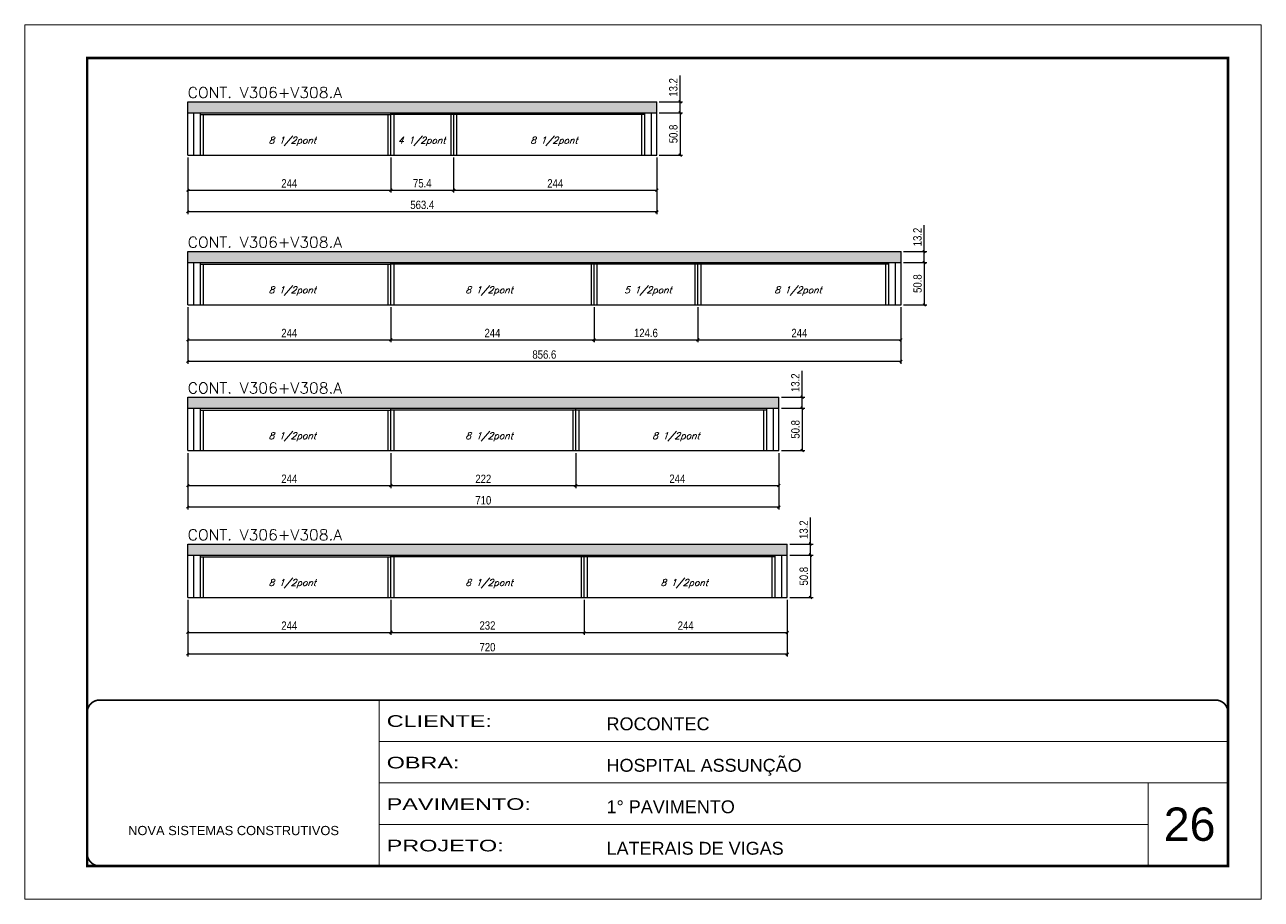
# Model space of a CAD drawing. Extents: x 137137 to 143418, y 10464 to 34486.
# Drawn here: x 138736 to 140221, y 26544 to 27594 of the extents above; entities that cross this region are included whole.
import ezdxf

# ---------------------------------------------------------------- set-up
doc = ezdxf.new("R2010")
doc.units = 0
doc.linetypes.add('CONTINUO', pattern=[0])
doc.linetypes.add('DASHED', pattern=[0.75, 0.5, -0.25])
for name, color, linetype, lineweight in [('CARIMBO', 255, 'Continuous', 9), ('Folhas', 255, 'Continuous', 9), ('SARRAFO DE PRESSAO', 251, 'DASHED', 9), ('Texto Seção', 7, 'Continuous', 15)]:
    doc.layers.add(name, color=color, linetype=linetype, lineweight=lineweight)
for name, color, linetype in [('COTA', 241, 'Continuous'), ('Painéis', 200, 'Continuous'), ('SARR_2.2x7', 40, 'Continuous'), ('SARR_3.5x7', 81, 'Continuous'), ('texto', 7, 'Continuous')]:
    doc.layers.add(name, color=color, linetype=linetype)
doc.styles.add('ARIAL', font='arial.ttf')
doc.styles.add('COTA TECNICA', font='techl___.ttf', dxfattribs={"height": 10})
doc.styles.add('REGUA-120', font='ROMANS.shx', dxfattribs={"height": 15})
doc.styles.add('Romans', font='romans.shx')
doc.styles.add('Tecnologia', font='')
doc.styles.get('Tecnologia').set_extended_font_data('Forgotten Futurist')
doc.dimstyles.new('PAINEL', dxfattribs={"dimtxt": 10, "dimasz": 3, "dimexe": 3, "dimexo": 3, "dimgap": 3, "dimtad": 1, "dimdec": 1, "dimzin": 12, "dimdsep": 46, "dimtxsty": 'COTA TECNICA', "dimblk1": 'OBLIQUE', "dimblk2": 'OBLIQUE', "dimsah": 1, "dimcen": 0.9, "dimclrd": 4, "dimclre": 4, "dimclrt": 240, "dimadec": 1, "dimazin": 3, "dimtfac": 1, "dimtdec": 1, "dimtmove": 0, "dimatfit": 3, "dimfxl": 1, "dimtolj": 1, "dimtzin": 12, "dimarcsym": 0})

# ---------------------------------------------------------------- blocks, each defined once
blk = doc.blocks.new('9999999999')
at = {"color": 30, "linetype": 'CONTINUO'}
for p, q in [((98564.6, 34230.2), (98564.6, 34429.4)), ((98564.6, 34379.6), (99584, 34379.6)), ((98564.6, 34329.8), (99488, 34329.8)), ((99584, 34329.8), (99488, 34329.8)), ((99488, 34329.8), (99488, 34230.2)), ((98564.6, 34280), (99488, 34280))]:
    blk.add_line(p, q, dxfattribs=at)
at = {"color": 30, "linetype": 'CONTINUO', "const_width": 2}
blk.add_lwpolyline([(99584, 34230.2), (99584, 34414.4, 0.414214), (99569, 34429.4), (98229, 34429.4, 0.414214), (98214, 34414.4), (98214, 34245.2, 0.414214), (98229, 34230.2), (99584, 34230.2)], format="xyb", dxfattribs=at)
at = {"layer": 'Folhas'}
blk.add_lwpolyline([(98139, 34190.2), (99624, 34190.2), (99624, 35240.2), (98139, 35240.2)], close=True, dxfattribs=at)
at = {"layer": 'Folhas', "color": 30, "const_width": 3}
blk.add_lwpolyline([(98214, 34230.2), (99584, 34230.2), (99584, 35200.2), (98214, 35200.2)], close=True, dxfattribs=at)
at = {"color": 7, "linetype": 'Continuous', "ltscale": 5, "style": 'ARIAL'}
for s, height, p in [('ROCONTEC', 15.48, (98837.7, 34393.1)), ('HOSPITAL ASSUNÇÃO', 15.483, (98837.7, 34343.3)), ('1° PAVIMENTO', 15.483, (98837.7, 34293.5)), ('NOVA SISTEMAS CONSTRUTIVOS', 11.059, (98263.2, 34267.2)), ('LATERAIS DE VIGAS', 15.483, (98837.7, 34243.7))]:
    blk.add_text(s, height=height, dxfattribs=at).set_placement(p)
at = {"layer": 'Folhas', "color": 7, "style": 'Tecnologia', "width": 1.5}
for s, p in [('CLIENTE:', (98573.7, 34397.2)), ('OBRA:', (98573.7, 34347.3)), ('PAVIMENTO:', (98573.7, 34297.5)), ('PROJETO:', (98573.7, 34247.7))]:
    blk.add_text(s, height=14, dxfattribs=at).set_placement(p)
blk = doc.blocks.new('_Oblique')
at = {"color": 0, "linetype": 'ByBlock', "lineweight": -2}
blk.add_line((-0.5, -0.5), (0.5, 0.5), dxfattribs=at)
blk = doc.blocks.new('*D1141')
at = {"layer": 'COTA', "color": 4, "lineweight": -2, "ltscale": 25, "transparency": 16777216}
for p, q in [((138931.5, 27434.8), (138931.5, 27366.8)), ((139494.9, 27434.8), (139494.9, 27366.8)), ((139494.9, 27369.8), (138931.5, 27369.8))]:
    blk.add_line(p, q, dxfattribs=at)
at = {"layer": 'Defpoints', "color": 0, "ltscale": 25, "transparency": 16777216}
for p in [(138931.5, 27437.8), (139494.9, 27437.8), (138931.5, 27369.8)]:
    blk.add_point(p, dxfattribs=at)
at = {"layer": 'COTA', "color": 4, "lineweight": -2, "ltscale": 25, "transparency": 16777216, "xscale": 3, "yscale": 3, "zscale": 3, "rotation": 180}
blk.add_blockref('_Oblique', (138931.5, 27369.8), dxfattribs=at)
at = {"layer": 'COTA', "color": 4, "lineweight": -2, "ltscale": 25, "transparency": 16777216, "xscale": 3, "yscale": 3, "zscale": 3}
blk.add_blockref('_Oblique', (139494.9, 27369.8), dxfattribs=at)
at = {"layer": 'COTA', "color": 240, "ltscale": 25, "transparency": 16777216, "insert": (139213.2, 27378), "char_height": 10, "attachment_point": 5, "style": 'COTA TECNICA'}
blk.add_mtext('\\A1;563.4', dxfattribs=at)
blk = doc.blocks.new('*D1142')
at = {"layer": 'COTA', "color": 4, "lineweight": -2, "ltscale": 25, "transparency": 16777216}
for p, q in [((138931.5, 27434.8), (138931.5, 27392.8)), ((139175.5, 27434.8), (139175.5, 27392.8)), ((138931.5, 27395.8), (139175.5, 27395.8))]:
    blk.add_line(p, q, dxfattribs=at)
at = {"layer": 'Defpoints', "color": 0, "ltscale": 25, "transparency": 16777216}
for p in [(138931.5, 27437.8), (139175.5, 27437.8), (139175.5, 27395.8)]:
    blk.add_point(p, dxfattribs=at)
at = {"layer": 'COTA', "color": 4, "lineweight": -2, "ltscale": 25, "transparency": 16777216, "xscale": 3, "yscale": 3, "zscale": 3, "rotation": 180}
blk.add_blockref('_Oblique', (138931.5, 27395.8), dxfattribs=at)
at = {"layer": 'COTA', "color": 4, "lineweight": -2, "ltscale": 25, "transparency": 16777216, "xscale": 3, "yscale": 3, "zscale": 3}
blk.add_blockref('_Oblique', (139175.5, 27395.8), dxfattribs=at)
at = {"layer": 'COTA', "color": 240, "ltscale": 25, "transparency": 16777216, "insert": (139053.5, 27403.9), "char_height": 10, "attachment_point": 5, "style": 'COTA TECNICA'}
blk.add_mtext('\\A1;244', dxfattribs=at)
blk = doc.blocks.new('*D1143')
at = {"layer": 'COTA', "color": 4, "lineweight": -2, "ltscale": 25, "transparency": 16777216}
for p, q in [((139175.5, 27434.8), (139175.5, 27392.8)), ((139250.9, 27434.8), (139250.9, 27392.8)), ((139175.5, 27395.8), (139250.9, 27395.8))]:
    blk.add_line(p, q, dxfattribs=at)
at = {"layer": 'Defpoints', "color": 0, "ltscale": 25, "transparency": 16777216}
for p in [(139175.5, 27437.8), (139250.9, 27437.8), (139250.9, 27395.8)]:
    blk.add_point(p, dxfattribs=at)
at = {"layer": 'COTA', "color": 4, "lineweight": -2, "ltscale": 25, "transparency": 16777216, "xscale": 3, "yscale": 3, "zscale": 3, "rotation": 180}
blk.add_blockref('_Oblique', (139175.5, 27395.8), dxfattribs=at)
at = {"layer": 'COTA', "color": 4, "lineweight": -2, "ltscale": 25, "transparency": 16777216, "xscale": 3, "yscale": 3, "zscale": 3}
blk.add_blockref('_Oblique', (139250.9, 27395.8), dxfattribs=at)
at = {"layer": 'COTA', "color": 240, "ltscale": 25, "transparency": 16777216, "insert": (139213.2, 27403.9), "char_height": 10, "attachment_point": 5, "style": 'COTA TECNICA'}
blk.add_mtext('\\A1;75.4', dxfattribs=at)
blk = doc.blocks.new('*D1144')
at = {"layer": 'COTA', "color": 4, "lineweight": -2, "ltscale": 25, "transparency": 16777216}
for p, q in [((139250.9, 27434.8), (139250.9, 27392.8)), ((139494.9, 27434.8), (139494.9, 27392.8)), ((139250.9, 27395.8), (139494.9, 27395.8))]:
    blk.add_line(p, q, dxfattribs=at)
at = {"layer": 'Defpoints', "color": 0, "ltscale": 25, "transparency": 16777216}
for p in [(139250.9, 27437.8), (139494.9, 27437.8), (139494.9, 27395.8)]:
    blk.add_point(p, dxfattribs=at)
at = {"layer": 'COTA', "color": 4, "lineweight": -2, "ltscale": 25, "transparency": 16777216, "xscale": 3, "yscale": 3, "zscale": 3, "rotation": 180}
blk.add_blockref('_Oblique', (139250.9, 27395.8), dxfattribs=at)
at = {"layer": 'COTA', "color": 4, "lineweight": -2, "ltscale": 25, "transparency": 16777216, "xscale": 3, "yscale": 3, "zscale": 3}
blk.add_blockref('_Oblique', (139494.9, 27395.8), dxfattribs=at)
at = {"layer": 'COTA', "color": 240, "ltscale": 25, "transparency": 16777216, "insert": (139372.9, 27403.9), "char_height": 10, "attachment_point": 5, "style": 'COTA TECNICA'}
blk.add_mtext('\\A1;244', dxfattribs=at)
blk = doc.blocks.new('*D1145')
at = {"layer": 'COTA', "color": 4, "lineweight": -2, "ltscale": 25, "transparency": 16777216}
for p, q in [((139497.9, 27488.6), (139525.9, 27488.6)), ((139522.9, 27488.6), (139522.9, 27437.8)), ((139497.9, 27437.8), (139525.9, 27437.8))]:
    blk.add_line(p, q, dxfattribs=at)
at = {"layer": 'Defpoints', "color": 0, "ltscale": 25, "transparency": 16777216}
for p in [(139494.9, 27488.6), (139494.9, 27437.8), (139522.9, 27437.8)]:
    blk.add_point(p, dxfattribs=at)
at = {"layer": 'COTA', "color": 4, "lineweight": -2, "ltscale": 25, "transparency": 16777216, "xscale": 3, "yscale": 3, "zscale": 3}
for p, rotation in [((139522.9, 27488.6), 90), ((139522.9, 27437.8), 270)]:
    blk.add_blockref('_Oblique', p, dxfattribs=dict(at, rotation=rotation))
at = {"layer": 'COTA', "color": 240, "ltscale": 25, "transparency": 16777216, "insert": (139514.8, 27463.2), "char_height": 10, "attachment_point": 5, "rotation": 90, "style": 'COTA TECNICA'}
blk.add_mtext('\\A1;50.8', dxfattribs=at)
blk = doc.blocks.new('*D1146')
at = {"layer": 'COTA', "color": 4, "lineweight": -2, "ltscale": 25, "transparency": 16777216}
for p, q in [((139522.9, 27501.8), (139522.9, 27533.5)), ((139497.9, 27501.8), (139525.9, 27501.8)), ((139497.9, 27488.6), (139525.9, 27488.6)), ((139522.9, 27488.6), (139522.9, 27501.8))]:
    blk.add_line(p, q, dxfattribs=at)
at = {"layer": 'Defpoints', "color": 0, "ltscale": 25, "transparency": 16777216}
for p in [(139494.9, 27501.8), (139494.9, 27488.6), (139522.9, 27501.8)]:
    blk.add_point(p, dxfattribs=at)
at = {"layer": 'COTA', "color": 4, "lineweight": -2, "ltscale": 25, "transparency": 16777216, "xscale": 3, "yscale": 3, "zscale": 3}
for p, rotation in [((139522.9, 27501.8), 90), ((139522.9, 27488.6), 270)]:
    blk.add_blockref('_Oblique', p, dxfattribs=dict(at, rotation=rotation))
at = {"layer": 'COTA', "color": 240, "ltscale": 25, "transparency": 16777216, "insert": (139514.7, 27519.1), "char_height": 10, "attachment_point": 5, "rotation": 90, "style": 'COTA TECNICA'}
blk.add_mtext('\\A1;13.2', dxfattribs=at)
blk = doc.blocks.new('*D1147')
at = {"layer": 'COTA', "color": 4, "lineweight": -2, "ltscale": 25, "transparency": 16777216}
for p, q in [((138931.5, 27255.1), (138931.5, 27187.1)), ((139788.1, 27255.1), (139788.1, 27187.1)), ((139788.1, 27190.1), (138931.5, 27190.1))]:
    blk.add_line(p, q, dxfattribs=at)
at = {"layer": 'Defpoints', "color": 0, "ltscale": 25, "transparency": 16777216}
for p in [(138931.5, 27258.1), (139788.1, 27258.1), (138931.5, 27190.1)]:
    blk.add_point(p, dxfattribs=at)
at = {"layer": 'COTA', "color": 4, "lineweight": -2, "ltscale": 25, "transparency": 16777216, "xscale": 3, "yscale": 3, "zscale": 3, "rotation": 180}
blk.add_blockref('_Oblique', (138931.5, 27190.1), dxfattribs=at)
at = {"layer": 'COTA', "color": 4, "lineweight": -2, "ltscale": 25, "transparency": 16777216, "xscale": 3, "yscale": 3, "zscale": 3}
blk.add_blockref('_Oblique', (139788.1, 27190.1), dxfattribs=at)
at = {"layer": 'COTA', "color": 240, "ltscale": 25, "transparency": 16777216, "insert": (139359.8, 27198.3), "char_height": 10, "attachment_point": 5, "style": 'COTA TECNICA'}
blk.add_mtext('\\A1;856.6', dxfattribs=at)
blk = doc.blocks.new('*D1124')
at = {"layer": 'COTA', "color": 4, "lineweight": -2, "ltscale": 25, "transparency": 16777216}
for p, q in [((138931.5, 27255.1), (138931.5, 27213.1)), ((139175.5, 27255.1), (139175.5, 27213.1)), ((138931.5, 27216.1), (139175.5, 27216.1))]:
    blk.add_line(p, q, dxfattribs=at)
at = {"layer": 'Defpoints', "color": 0, "ltscale": 25, "transparency": 16777216}
for p in [(138931.5, 27258.1), (139175.5, 27258.1), (139175.5, 27216.1)]:
    blk.add_point(p, dxfattribs=at)
at = {"layer": 'COTA', "color": 4, "lineweight": -2, "ltscale": 25, "transparency": 16777216, "xscale": 3, "yscale": 3, "zscale": 3, "rotation": 180}
blk.add_blockref('_Oblique', (138931.5, 27216.1), dxfattribs=at)
at = {"layer": 'COTA', "color": 4, "lineweight": -2, "ltscale": 25, "transparency": 16777216, "xscale": 3, "yscale": 3, "zscale": 3}
blk.add_blockref('_Oblique', (139175.5, 27216.1), dxfattribs=at)
at = {"layer": 'COTA', "color": 240, "ltscale": 25, "transparency": 16777216, "insert": (139053.5, 27224.2), "char_height": 10, "attachment_point": 5, "style": 'COTA TECNICA'}
blk.add_mtext('\\A1;244', dxfattribs=at)
blk = doc.blocks.new('*D1123')
at = {"layer": 'COTA', "color": 4, "lineweight": -2, "ltscale": 25, "transparency": 16777216}
for p, q in [((139175.5, 27255.1), (139175.5, 27213.1)), ((139419.5, 27255.1), (139419.5, 27213.1)), ((139175.5, 27216.1), (139419.5, 27216.1))]:
    blk.add_line(p, q, dxfattribs=at)
at = {"layer": 'Defpoints', "color": 0, "ltscale": 25, "transparency": 16777216}
for p in [(139175.5, 27258.1), (139419.5, 27258.1), (139419.5, 27216.1)]:
    blk.add_point(p, dxfattribs=at)
at = {"layer": 'COTA', "color": 4, "lineweight": -2, "ltscale": 25, "transparency": 16777216, "xscale": 3, "yscale": 3, "zscale": 3, "rotation": 180}
blk.add_blockref('_Oblique', (139175.5, 27216.1), dxfattribs=at)
at = {"layer": 'COTA', "color": 4, "lineweight": -2, "ltscale": 25, "transparency": 16777216, "xscale": 3, "yscale": 3, "zscale": 3}
blk.add_blockref('_Oblique', (139419.5, 27216.1), dxfattribs=at)
at = {"layer": 'COTA', "color": 240, "ltscale": 25, "transparency": 16777216, "insert": (139297.5, 27224.2), "char_height": 10, "attachment_point": 5, "style": 'COTA TECNICA'}
blk.add_mtext('\\A1;244', dxfattribs=at)
blk = doc.blocks.new('*D1125')
at = {"layer": 'COTA', "color": 4, "lineweight": -2, "ltscale": 25, "transparency": 16777216}
for p, q in [((139544.1, 27255.1), (139544.1, 27213.1)), ((139788.1, 27255.1), (139788.1, 27213.1)), ((139544.1, 27216.1), (139788.1, 27216.1))]:
    blk.add_line(p, q, dxfattribs=at)
at = {"layer": 'Defpoints', "color": 0, "ltscale": 25, "transparency": 16777216}
for p in [(139544.1, 27258.1), (139788.1, 27258.1), (139788.1, 27216.1)]:
    blk.add_point(p, dxfattribs=at)
at = {"layer": 'COTA', "color": 4, "lineweight": -2, "ltscale": 25, "transparency": 16777216, "xscale": 3, "yscale": 3, "zscale": 3, "rotation": 180}
blk.add_blockref('_Oblique', (139544.1, 27216.1), dxfattribs=at)
at = {"layer": 'COTA', "color": 4, "lineweight": -2, "ltscale": 25, "transparency": 16777216, "xscale": 3, "yscale": 3, "zscale": 3}
blk.add_blockref('_Oblique', (139788.1, 27216.1), dxfattribs=at)
at = {"layer": 'COTA', "color": 240, "ltscale": 25, "transparency": 16777216, "insert": (139666.1, 27224.2), "char_height": 10, "attachment_point": 5, "style": 'COTA TECNICA'}
blk.add_mtext('\\A1;244', dxfattribs=at)
blk = doc.blocks.new('*D1126')
at = {"layer": 'COTA', "color": 4, "lineweight": -2, "ltscale": 25, "transparency": 16777216}
for p, q in [((139791.1, 27308.9), (139819.1, 27308.9)), ((139816.1, 27308.9), (139816.1, 27258.1)), ((139791.1, 27258.1), (139819.1, 27258.1))]:
    blk.add_line(p, q, dxfattribs=at)
at = {"layer": 'Defpoints', "color": 0, "ltscale": 25, "transparency": 16777216}
for p in [(139788.1, 27308.9), (139788.1, 27258.1), (139816.1, 27258.1)]:
    blk.add_point(p, dxfattribs=at)
at = {"layer": 'COTA', "color": 4, "lineweight": -2, "ltscale": 25, "transparency": 16777216, "xscale": 3, "yscale": 3, "zscale": 3}
for p, rotation in [((139816.1, 27308.9), 90), ((139816.1, 27258.1), 270)]:
    blk.add_blockref('_Oblique', p, dxfattribs=dict(at, rotation=rotation))
at = {"layer": 'COTA', "color": 240, "ltscale": 25, "transparency": 16777216, "insert": (139808, 27283.5), "char_height": 10, "attachment_point": 5, "rotation": 90, "style": 'COTA TECNICA'}
blk.add_mtext('\\A1;50.8', dxfattribs=at)
blk = doc.blocks.new('*D1127')
at = {"layer": 'COTA', "color": 4, "lineweight": -2, "ltscale": 25, "transparency": 16777216}
for p, q in [((139816.1, 27322.1), (139816.1, 27353.8)), ((139791.1, 27322.1), (139819.1, 27322.1)), ((139816.1, 27308.9), (139816.1, 27322.1)), ((139791.1, 27308.9), (139819.1, 27308.9))]:
    blk.add_line(p, q, dxfattribs=at)
at = {"layer": 'Defpoints', "color": 0, "ltscale": 25, "transparency": 16777216}
for p in [(139788.1, 27322.1), (139816.1, 27322.1), (139788.1, 27308.9)]:
    blk.add_point(p, dxfattribs=at)
at = {"layer": 'COTA', "color": 4, "lineweight": -2, "ltscale": 25, "transparency": 16777216, "xscale": 3, "yscale": 3, "zscale": 3}
for p, rotation in [((139816.1, 27322.1), 90), ((139816.1, 27308.9), 270)]:
    blk.add_blockref('_Oblique', p, dxfattribs=dict(at, rotation=rotation))
at = {"layer": 'COTA', "color": 240, "ltscale": 25, "transparency": 16777216, "insert": (139807.9, 27339.5), "char_height": 10, "attachment_point": 5, "rotation": 90, "style": 'COTA TECNICA'}
blk.add_mtext('\\A1;13.2', dxfattribs=at)
blk = doc.blocks.new('*D1128')
at = {"layer": 'COTA', "color": 4, "lineweight": -2, "ltscale": 25, "transparency": 16777216}
for p, q in [((139419.5, 27255.1), (139419.5, 27213.1)), ((139544.1, 27255.1), (139544.1, 27213.1)), ((139419.5, 27216.1), (139544.1, 27216.1))]:
    blk.add_line(p, q, dxfattribs=at)
at = {"layer": 'Defpoints', "color": 0, "ltscale": 25, "transparency": 16777216}
for p in [(139419.5, 27258.1), (139544.1, 27258.1), (139544.1, 27216.1)]:
    blk.add_point(p, dxfattribs=at)
at = {"layer": 'COTA', "color": 4, "lineweight": -2, "ltscale": 25, "transparency": 16777216, "xscale": 3, "yscale": 3, "zscale": 3, "rotation": 180}
blk.add_blockref('_Oblique', (139419.5, 27216.1), dxfattribs=at)
at = {"layer": 'COTA', "color": 4, "lineweight": -2, "ltscale": 25, "transparency": 16777216, "xscale": 3, "yscale": 3, "zscale": 3}
blk.add_blockref('_Oblique', (139544.1, 27216.1), dxfattribs=at)
at = {"layer": 'COTA', "color": 240, "ltscale": 25, "transparency": 16777216, "insert": (139481.8, 27224.2), "char_height": 10, "attachment_point": 5, "style": 'COTA TECNICA'}
blk.add_mtext('\\A1;124.6', dxfattribs=at)
blk = doc.blocks.new('*D1129')
at = {"layer": 'COTA', "color": 4, "lineweight": -2, "ltscale": 25, "transparency": 16777216}
for p, q in [((138931.5, 27080.1), (138931.5, 27012.2)), ((139641.5, 27080.1), (139641.5, 27012.2)), ((139641.5, 27015.2), (138931.5, 27015.2))]:
    blk.add_line(p, q, dxfattribs=at)
at = {"layer": 'Defpoints', "color": 0, "ltscale": 25, "transparency": 16777216}
for p in [(138931.5, 27083.1), (139641.5, 27083.1), (138931.5, 27015.2)]:
    blk.add_point(p, dxfattribs=at)
at = {"layer": 'COTA', "color": 4, "lineweight": -2, "ltscale": 25, "transparency": 16777216, "xscale": 3, "yscale": 3, "zscale": 3, "rotation": 180}
blk.add_blockref('_Oblique', (138931.5, 27015.2), dxfattribs=at)
at = {"layer": 'COTA', "color": 4, "lineweight": -2, "ltscale": 25, "transparency": 16777216, "xscale": 3, "yscale": 3, "zscale": 3}
blk.add_blockref('_Oblique', (139641.5, 27015.2), dxfattribs=at)
at = {"layer": 'COTA', "color": 240, "ltscale": 25, "transparency": 16777216, "insert": (139286.5, 27023.3), "char_height": 10, "attachment_point": 5, "style": 'COTA TECNICA'}
blk.add_mtext('\\A1;710', dxfattribs=at)
blk = doc.blocks.new('*D1130')
at = {"layer": 'COTA', "color": 4, "lineweight": -2, "ltscale": 25, "transparency": 16777216}
for p, q in [((138931.5, 27080.1), (138931.5, 27038.1)), ((139175.5, 27080.1), (139175.5, 27038.1)), ((138931.5, 27041.1), (139175.5, 27041.1))]:
    blk.add_line(p, q, dxfattribs=at)
at = {"layer": 'Defpoints', "color": 0, "ltscale": 25, "transparency": 16777216}
for p in [(138931.5, 27083.1), (139175.5, 27083.1), (139175.5, 27041.1)]:
    blk.add_point(p, dxfattribs=at)
at = {"layer": 'COTA', "color": 4, "lineweight": -2, "ltscale": 25, "transparency": 16777216, "xscale": 3, "yscale": 3, "zscale": 3, "rotation": 180}
blk.add_blockref('_Oblique', (138931.5, 27041.1), dxfattribs=at)
at = {"layer": 'COTA', "color": 4, "lineweight": -2, "ltscale": 25, "transparency": 16777216, "xscale": 3, "yscale": 3, "zscale": 3}
blk.add_blockref('_Oblique', (139175.5, 27041.1), dxfattribs=at)
at = {"layer": 'COTA', "color": 240, "ltscale": 25, "transparency": 16777216, "insert": (139053.5, 27049.2), "char_height": 10, "attachment_point": 5, "style": 'COTA TECNICA'}
blk.add_mtext('\\A1;244', dxfattribs=at)
blk = doc.blocks.new('*D1131')
at = {"layer": 'COTA', "color": 4, "lineweight": -2, "ltscale": 25, "transparency": 16777216}
for p, q in [((139175.5, 27080.1), (139175.5, 27038.1)), ((139397.5, 27080.1), (139397.5, 27038.1)), ((139175.5, 27041.1), (139397.5, 27041.1))]:
    blk.add_line(p, q, dxfattribs=at)
at = {"layer": 'Defpoints', "color": 0, "ltscale": 25, "transparency": 16777216}
for p in [(139175.5, 27083.1), (139397.5, 27083.1), (139397.5, 27041.1)]:
    blk.add_point(p, dxfattribs=at)
at = {"layer": 'COTA', "color": 4, "lineweight": -2, "ltscale": 25, "transparency": 16777216, "xscale": 3, "yscale": 3, "zscale": 3, "rotation": 180}
blk.add_blockref('_Oblique', (139175.5, 27041.1), dxfattribs=at)
at = {"layer": 'COTA', "color": 4, "lineweight": -2, "ltscale": 25, "transparency": 16777216, "xscale": 3, "yscale": 3, "zscale": 3}
blk.add_blockref('_Oblique', (139397.5, 27041.1), dxfattribs=at)
at = {"layer": 'COTA', "color": 240, "ltscale": 25, "transparency": 16777216, "insert": (139286.5, 27049.1), "char_height": 10, "attachment_point": 5, "style": 'COTA TECNICA'}
blk.add_mtext('\\A1;222', dxfattribs=at)
blk = doc.blocks.new('*D1132')
at = {"layer": 'COTA', "color": 4, "lineweight": -2, "ltscale": 25, "transparency": 16777216}
for p, q in [((139397.5, 27080.1), (139397.5, 27038.1)), ((139641.5, 27080.1), (139641.5, 27038.1)), ((139397.5, 27041.1), (139641.5, 27041.1))]:
    blk.add_line(p, q, dxfattribs=at)
at = {"layer": 'Defpoints', "color": 0, "ltscale": 25, "transparency": 16777216}
for p in [(139397.5, 27083.1), (139641.5, 27083.1), (139641.5, 27041.1)]:
    blk.add_point(p, dxfattribs=at)
at = {"layer": 'COTA', "color": 4, "lineweight": -2, "ltscale": 25, "transparency": 16777216, "xscale": 3, "yscale": 3, "zscale": 3, "rotation": 180}
blk.add_blockref('_Oblique', (139397.5, 27041.1), dxfattribs=at)
at = {"layer": 'COTA', "color": 4, "lineweight": -2, "ltscale": 25, "transparency": 16777216, "xscale": 3, "yscale": 3, "zscale": 3}
blk.add_blockref('_Oblique', (139641.5, 27041.1), dxfattribs=at)
at = {"layer": 'COTA', "color": 240, "ltscale": 25, "transparency": 16777216, "insert": (139519.5, 27049.2), "char_height": 10, "attachment_point": 5, "style": 'COTA TECNICA'}
blk.add_mtext('\\A1;244', dxfattribs=at)
blk = doc.blocks.new('*D1133')
at = {"layer": 'COTA', "color": 4, "lineweight": -2, "ltscale": 25, "transparency": 16777216}
for p, q in [((139644.5, 27133.9), (139672.5, 27133.9)), ((139669.5, 27133.9), (139669.5, 27083.1)), ((139644.5, 27083.1), (139672.5, 27083.1))]:
    blk.add_line(p, q, dxfattribs=at)
at = {"layer": 'Defpoints', "color": 0, "ltscale": 25, "transparency": 16777216}
for p in [(139641.5, 27133.9), (139641.5, 27083.1), (139669.5, 27083.1)]:
    blk.add_point(p, dxfattribs=at)
at = {"layer": 'COTA', "color": 4, "lineweight": -2, "ltscale": 25, "transparency": 16777216, "xscale": 3, "yscale": 3, "zscale": 3}
for p, rotation in [((139669.5, 27133.9), 90), ((139669.5, 27083.1), 270)]:
    blk.add_blockref('_Oblique', p, dxfattribs=dict(at, rotation=rotation))
at = {"layer": 'COTA', "color": 240, "ltscale": 25, "transparency": 16777216, "insert": (139661.4, 27108.5), "char_height": 10, "attachment_point": 5, "rotation": 90, "style": 'COTA TECNICA'}
blk.add_mtext('\\A1;50.8', dxfattribs=at)
blk = doc.blocks.new('*D1134')
at = {"layer": 'COTA', "color": 4, "lineweight": -2, "ltscale": 25, "transparency": 16777216}
for p, q in [((139669.5, 27147.1), (139669.5, 27178.8)), ((139644.5, 27147.1), (139672.5, 27147.1)), ((139669.5, 27133.9), (139669.5, 27147.1)), ((139644.5, 27133.9), (139672.5, 27133.9))]:
    blk.add_line(p, q, dxfattribs=at)
at = {"layer": 'Defpoints', "color": 0, "ltscale": 25, "transparency": 16777216}
for p in [(139641.5, 27147.1), (139669.5, 27147.1), (139641.5, 27133.9)]:
    blk.add_point(p, dxfattribs=at)
at = {"layer": 'COTA', "color": 4, "lineweight": -2, "ltscale": 25, "transparency": 16777216, "xscale": 3, "yscale": 3, "zscale": 3}
for p, rotation in [((139669.5, 27147.1), 90), ((139669.5, 27133.9), 270)]:
    blk.add_blockref('_Oblique', p, dxfattribs=dict(at, rotation=rotation))
at = {"layer": 'COTA', "color": 240, "ltscale": 25, "transparency": 16777216, "insert": (139661.3, 27164.5), "char_height": 10, "attachment_point": 5, "rotation": 90, "style": 'COTA TECNICA'}
blk.add_mtext('\\A1;13.2', dxfattribs=at)
blk = doc.blocks.new('*D1135')
at = {"layer": 'COTA', "color": 4, "lineweight": -2, "ltscale": 25, "transparency": 16777216}
for p, q in [((138931.5, 26903.8), (138931.5, 26835.8)), ((139651.5, 26903.8), (139651.5, 26835.8)), ((139651.5, 26838.8), (138931.5, 26838.8))]:
    blk.add_line(p, q, dxfattribs=at)
at = {"layer": 'Defpoints', "color": 0, "ltscale": 25, "transparency": 16777216}
for p in [(138931.5, 26906.8), (139651.5, 26906.8), (138931.5, 26838.8)]:
    blk.add_point(p, dxfattribs=at)
at = {"layer": 'COTA', "color": 4, "lineweight": -2, "ltscale": 25, "transparency": 16777216, "xscale": 3, "yscale": 3, "zscale": 3, "rotation": 180}
blk.add_blockref('_Oblique', (138931.5, 26838.8), dxfattribs=at)
at = {"layer": 'COTA', "color": 4, "lineweight": -2, "ltscale": 25, "transparency": 16777216, "xscale": 3, "yscale": 3, "zscale": 3}
blk.add_blockref('_Oblique', (139651.5, 26838.8), dxfattribs=at)
at = {"layer": 'COTA', "color": 240, "ltscale": 25, "transparency": 16777216, "insert": (139291.5, 26846.9), "char_height": 10, "attachment_point": 5, "style": 'COTA TECNICA'}
blk.add_mtext('\\A1;720', dxfattribs=at)
blk = doc.blocks.new('*D1136')
at = {"layer": 'COTA', "color": 4, "lineweight": -2, "ltscale": 25, "transparency": 16777216}
for p, q in [((138931.5, 26903.8), (138931.5, 26861.8)), ((139175.5, 26903.8), (139175.5, 26861.8)), ((138931.5, 26864.8), (139175.5, 26864.8))]:
    blk.add_line(p, q, dxfattribs=at)
at = {"layer": 'Defpoints', "color": 0, "ltscale": 25, "transparency": 16777216}
for p in [(138931.5, 26906.8), (139175.5, 26906.8), (139175.5, 26864.8)]:
    blk.add_point(p, dxfattribs=at)
at = {"layer": 'COTA', "color": 4, "lineweight": -2, "ltscale": 25, "transparency": 16777216, "xscale": 3, "yscale": 3, "zscale": 3, "rotation": 180}
blk.add_blockref('_Oblique', (138931.5, 26864.8), dxfattribs=at)
at = {"layer": 'COTA', "color": 4, "lineweight": -2, "ltscale": 25, "transparency": 16777216, "xscale": 3, "yscale": 3, "zscale": 3}
blk.add_blockref('_Oblique', (139175.5, 26864.8), dxfattribs=at)
at = {"layer": 'COTA', "color": 240, "ltscale": 25, "transparency": 16777216, "insert": (139053.5, 26872.9), "char_height": 10, "attachment_point": 5, "style": 'COTA TECNICA'}
blk.add_mtext('\\A1;244', dxfattribs=at)
blk = doc.blocks.new('*D1137')
at = {"layer": 'COTA', "color": 4, "lineweight": -2, "ltscale": 25, "transparency": 16777216}
for p, q in [((139175.5, 26903.8), (139175.5, 26861.8)), ((139407.5, 26903.8), (139407.5, 26861.8)), ((139175.5, 26864.8), (139407.5, 26864.8))]:
    blk.add_line(p, q, dxfattribs=at)
at = {"layer": 'Defpoints', "color": 0, "ltscale": 25, "transparency": 16777216}
for p in [(139175.5, 26906.8), (139407.5, 26906.8), (139407.5, 26864.8)]:
    blk.add_point(p, dxfattribs=at)
at = {"layer": 'COTA', "color": 4, "lineweight": -2, "ltscale": 25, "transparency": 16777216, "xscale": 3, "yscale": 3, "zscale": 3, "rotation": 180}
blk.add_blockref('_Oblique', (139175.5, 26864.8), dxfattribs=at)
at = {"layer": 'COTA', "color": 4, "lineweight": -2, "ltscale": 25, "transparency": 16777216, "xscale": 3, "yscale": 3, "zscale": 3}
blk.add_blockref('_Oblique', (139407.5, 26864.8), dxfattribs=at)
at = {"layer": 'COTA', "color": 240, "ltscale": 25, "transparency": 16777216, "insert": (139291.5, 26873), "char_height": 10, "attachment_point": 5, "style": 'COTA TECNICA'}
blk.add_mtext('\\A1;232', dxfattribs=at)
blk = doc.blocks.new('*D1138')
at = {"layer": 'COTA', "color": 4, "lineweight": -2, "ltscale": 25, "transparency": 16777216}
for p, q in [((139407.5, 26903.8), (139407.5, 26861.8)), ((139651.5, 26903.8), (139651.5, 26861.8)), ((139407.5, 26864.8), (139651.5, 26864.8))]:
    blk.add_line(p, q, dxfattribs=at)
at = {"layer": 'Defpoints', "color": 0, "ltscale": 25, "transparency": 16777216}
for p in [(139407.5, 26906.8), (139651.5, 26906.8), (139651.5, 26864.8)]:
    blk.add_point(p, dxfattribs=at)
at = {"layer": 'COTA', "color": 4, "lineweight": -2, "ltscale": 25, "transparency": 16777216, "xscale": 3, "yscale": 3, "zscale": 3, "rotation": 180}
blk.add_blockref('_Oblique', (139407.5, 26864.8), dxfattribs=at)
at = {"layer": 'COTA', "color": 4, "lineweight": -2, "ltscale": 25, "transparency": 16777216, "xscale": 3, "yscale": 3, "zscale": 3}
blk.add_blockref('_Oblique', (139651.5, 26864.8), dxfattribs=at)
at = {"layer": 'COTA', "color": 240, "ltscale": 25, "transparency": 16777216, "insert": (139529.5, 26872.9), "char_height": 10, "attachment_point": 5, "style": 'COTA TECNICA'}
blk.add_mtext('\\A1;244', dxfattribs=at)
blk = doc.blocks.new('*D1139')
at = {"layer": 'COTA', "color": 4, "lineweight": -2, "ltscale": 25, "transparency": 16777216}
for p, q in [((139654.5, 26957.6), (139682.5, 26957.6)), ((139679.5, 26957.6), (139679.5, 26906.8)), ((139654.5, 26906.8), (139682.5, 26906.8))]:
    blk.add_line(p, q, dxfattribs=at)
at = {"layer": 'Defpoints', "color": 0, "ltscale": 25, "transparency": 16777216}
for p in [(139651.5, 26957.6), (139651.5, 26906.8), (139679.5, 26906.8)]:
    blk.add_point(p, dxfattribs=at)
at = {"layer": 'COTA', "color": 4, "lineweight": -2, "ltscale": 25, "transparency": 16777216, "xscale": 3, "yscale": 3, "zscale": 3}
for p, rotation in [((139679.5, 26957.6), 90), ((139679.5, 26906.8), 270)]:
    blk.add_blockref('_Oblique', p, dxfattribs=dict(at, rotation=rotation))
at = {"layer": 'COTA', "color": 240, "ltscale": 25, "transparency": 16777216, "insert": (139671.4, 26932.2), "char_height": 10, "attachment_point": 5, "rotation": 90, "style": 'COTA TECNICA'}
blk.add_mtext('\\A1;50.8', dxfattribs=at)
blk = doc.blocks.new('*D1140')
at = {"layer": 'COTA', "color": 4, "lineweight": -2, "ltscale": 25, "transparency": 16777216}
for p, q in [((139679.5, 26970.8), (139679.5, 27002.5)), ((139654.5, 26970.8), (139682.5, 26970.8)), ((139679.5, 26957.6), (139679.5, 26970.8)), ((139654.5, 26957.6), (139682.5, 26957.6))]:
    blk.add_line(p, q, dxfattribs=at)
at = {"layer": 'Defpoints', "color": 0, "ltscale": 25, "transparency": 16777216}
for p in [(139651.5, 26970.8), (139679.5, 26970.8), (139651.5, 26957.6)]:
    blk.add_point(p, dxfattribs=at)
at = {"layer": 'COTA', "color": 4, "lineweight": -2, "ltscale": 25, "transparency": 16777216, "xscale": 3, "yscale": 3, "zscale": 3}
for p, rotation in [((139679.5, 26970.8), 90), ((139679.5, 26957.6), 270)]:
    blk.add_blockref('_Oblique', p, dxfattribs=dict(at, rotation=rotation))
at = {"layer": 'COTA', "color": 240, "ltscale": 25, "transparency": 16777216, "insert": (139671.3, 26988.1), "char_height": 10, "attachment_point": 5, "rotation": 90, "style": 'COTA TECNICA'}
blk.add_mtext('\\A1;13.2', dxfattribs=at)

msp = doc.modelspace()

# ---------------------------------------------------------------- hatches: boundary and pattern name
at = {"layer": 'COTA', "linetype": 'ByBlock'}
h = msp.add_hatch(dxfattribs=at)
h.set_pattern_fill('AR-CONC', color=256, scale=0.03)
h.set_pattern_definition([(50, (-265.556, -5690.842), (5.46554007, -0.47817257), [0.5715, -6.2865]), (355, (-265.556, -5690.842), (-1.05730264, 5.73170536), [0.4572, -5.02921753]), (100.4514447, (-265.1005, -5690.8817), (4.40823741, 5.25353256), [0.48570026, -5.34270734]), (46.1842, (-265.556, -5689.318), (8.13237123, -1.26126984), [0.85725, -9.42975]), (96.6355576, (-264.878, -5689.423), (7.122124, 7.42278374), [0.7285507, -8.01406824]), (351.184151, (-265.556, -5689.318), (7.122124, 7.42278374), [0.685799, -7.54379196]), (21, (-264.794, -5689.699), (4.54843174, -3.06795595), [0.5715, -6.2865]), (326, (-264.794, -5689.699), (1.85406085, 5.52563898), [0.4572, -5.0292]), (71.451445, (-264.415, -5689.9545), (6.40249258, 2.45768307), [0.48570026, -5.34269813]), (37.5, (-265.556, -5690.8418), (0.092658098, 2.536651166), [0, -4.96824, 0, -5.1054, 0, -5.04825]), (7.5, (-265.556, -5690.8418), (2.004589875, 3.005417245), [0, -2.91084, 0, -4.85394, 0, -1.92405]), (327.5, (-267.2552, -5690.8418), (4.067717855, -0.17186232), [0, -1.905, 0, -5.9436, 0, -7.8867]), (317.5, (-268.0172, -5690.842), (4.44387544, 0.76279473), [0, -2.4765, 0, -3.94716, 0, -5.6007])])
h.paths.add_polyline_path([(139494.94, 27488.58), (139494.94, 27501.78), (138931.54, 27501.78), (138931.54, 27488.58)])
h = msp.add_hatch(dxfattribs=at)
h.set_pattern_fill('AR-CONC', color=256, scale=0.03)
h.set_pattern_definition([(50, (-319.956, -5870.5356), (5.46554007, -0.47817257), [0.5715, -6.2865]), (355, (-319.956, -5870.5356), (-1.05730264, 5.73170536), [0.4572, -5.02921753]), (100.4514447, (-319.5005, -5870.5755), (4.40823741, 5.25353256), [0.48570026, -5.34270734]), (46.1842, (-319.956, -5869.0116), (8.13237123, -1.26126984), [0.85725, -9.42975]), (96.6355576, (-319.278, -5869.117), (7.122124, 7.42278374), [0.7285507, -8.01406824]), (351.184151, (-319.956, -5869.012), (7.122124, 7.42278374), [0.685799, -7.54379196]), (21, (-319.194, -5869.3926), (4.54843174, -3.06795595), [0.5715, -6.2865]), (326, (-319.194, -5869.3926), (1.85406085, 5.52563898), [0.4572, -5.0292]), (71.451445, (-318.815, -5869.6483), (6.40249258, 2.45768307), [0.48570026, -5.34269813]), (37.5, (-319.956, -5870.5356), (0.092658098, 2.536651166), [0, -4.96824, 0, -5.1054, 0, -5.04825]), (7.5, (-319.956, -5870.5356), (2.004589875, 3.005417245), [0, -2.91084, 0, -4.85394, 0, -1.92405]), (327.5, (-321.6552, -5870.5356), (4.067717855, -0.17186232), [0, -1.905, 0, -5.9436, 0, -7.8867]), (317.5, (-322.4172, -5870.5356), (4.44387544, 0.76279473), [0, -2.4765, 0, -3.94716, 0, -5.6007])])
h.paths.add_polyline_path([(139788.14, 27308.89), (139788.14, 27322.09), (138931.54, 27322.09), (138931.54, 27308.89)])
h = msp.add_hatch(dxfattribs=at)
h.set_pattern_fill('AR-CONC', color=256, scale=0.03)
h.set_pattern_definition([(50, (-319.956, -6045.51), (5.46554007, -0.47817257), [0.5715, -6.2865]), (355, (-319.956, -6045.51), (-1.05730264, 5.73170536), [0.4572, -5.02921753]), (100.4514447, (-319.5005, -6045.55), (4.40823741, 5.25353256), [0.48570026, -5.34270734]), (46.1842, (-319.956, -6043.986), (8.13237123, -1.26126984), [0.85725, -9.42975]), (96.6355576, (-319.278, -6044.091), (7.122124, 7.42278374), [0.7285507, -8.01406824]), (351.184151, (-319.956, -6043.986), (7.122124, 7.42278374), [0.685799, -7.54379196]), (21, (-319.194, -6044.367), (4.54843174, -3.06795595), [0.5715, -6.2865]), (326, (-319.194, -6044.367), (1.85406085, 5.52563898), [0.4572, -5.0292]), (71.451445, (-318.815, -6044.623), (6.40249258, 2.45768307), [0.48570026, -5.34269813]), (37.5, (-319.956, -6045.5102), (0.092658098, 2.536651166), [0, -4.96824, 0, -5.1054, 0, -5.04825]), (7.5, (-319.956, -6045.5102), (2.004589875, 3.005417245), [0, -2.91084, 0, -4.85394, 0, -1.92405]), (327.5, (-321.6552, -6045.5102), (4.067717855, -0.17186232), [0, -1.905, 0, -5.9436, 0, -7.8867]), (317.5, (-322.4172, -6045.5102), (4.44387544, 0.76279473), [0, -2.4765, 0, -3.94716, 0, -5.6007])])
h.paths.add_polyline_path([(139641.54, 27133.91), (139641.54, 27147.11), (138931.54, 27147.11), (138931.54, 27133.91)])
h = msp.add_hatch(dxfattribs=at)
h.set_pattern_fill('AR-CONC', color=256, scale=0.03)
h.set_pattern_definition([(50, (-319.956, -6221.854), (5.46554007, -0.47817257), [0.5715, -6.2865]), (355, (-319.956, -6221.854), (-1.05730264, 5.73170536), [0.4572, -5.02921753]), (100.4514447, (-319.5005, -6221.894), (4.40823741, 5.25353256), [0.48570026, -5.34270734]), (46.1842, (-319.956, -6220.33), (8.13237123, -1.26126984), [0.85725, -9.42975]), (96.6355576, (-319.278, -6220.435), (7.122124, 7.42278374), [0.7285507, -8.01406824]), (351.184151, (-319.956, -6220.33), (7.122124, 7.42278374), [0.685799, -7.54379196]), (21, (-319.194, -6220.711), (4.54843174, -3.06795595), [0.5715, -6.2865]), (326, (-319.194, -6220.711), (1.85406085, 5.52563898), [0.4572, -5.0292]), (71.451445, (-318.815, -6220.9666), (6.40249258, 2.45768307), [0.48570026, -5.34269813]), (37.5, (-319.956, -6221.854), (0.092658098, 2.536651166), [0, -4.96824, 0, -5.1054, 0, -5.04825]), (7.5, (-319.956, -6221.854), (2.004589875, 3.005417245), [0, -2.91084, 0, -4.85394, 0, -1.92405]), (327.5, (-321.6552, -6221.854), (4.067717855, -0.17186232), [0, -1.905, 0, -5.9436, 0, -7.8867]), (317.5, (-322.4172, -6221.854), (4.44387544, 0.76279473), [0, -2.4765, 0, -3.94716, 0, -5.6007])])
h.paths.add_polyline_path([(139651.54, 26957.57), (139651.54, 26970.77), (138931.54, 26970.77), (138931.54, 26957.57)])

# ---------------------------------------------------------------- linework, layer by layer
for p, q in [((138931.54, 27501.78), (139494.94, 27501.78)), ((138931.54, 27488.58), (138931.54, 27501.78)), ((139494.94, 27488.58), (139494.94, 27501.78)), ((138931.54, 27322.09), (139788.14, 27322.09)), ((138931.54, 27308.89), (138931.54, 27322.09)), ((139788.14, 27308.89), (139788.14, 27322.09)), ((138931.54, 27147.11), (139641.54, 27147.11)), ((138931.54, 27133.91), (138931.54, 27147.11)), ((139641.54, 27133.91), (139641.54, 27147.11)), ((138931.54, 26970.77), (139651.54, 26970.77)), ((138931.54, 26957.57), (138931.54, 26970.77)), ((139651.54, 26957.57), (139651.54, 26970.77))]:
    msp.add_line(p, q, dxfattribs=at)
at = {"layer": 'Painéis'}
for p, q in [((138931.54, 27488.58), (139494.94, 27488.58)), ((138931.54, 27437.78), (139494.94, 27437.78)), ((138931.54, 27308.89), (139788.14, 27308.89)), ((138931.54, 27258.09), (139788.14, 27258.09)), ((138931.54, 27133.91), (139641.54, 27133.91)), ((138931.54, 27083.11), (139641.54, 27083.11)), ((138931.54, 26957.57), (139651.54, 26957.57)), ((138931.54, 26906.77), (139651.54, 26906.77))]:
    msp.add_line(p, q, dxfattribs=at)
at = {"layer": 'Painéis', "ltscale": 25}
for p, q in [((138931.54, 27437.78), (138931.54, 27488.58)), ((139175.54, 27437.78), (139175.54, 27488.58)), ((139250.94, 27437.78), (139250.94, 27488.58)), ((139494.94, 27437.78), (139494.94, 27488.58)), ((138931.54, 27258.09), (138931.54, 27308.89)), ((139175.54, 27258.09), (139175.54, 27308.89)), ((139419.54, 27258.09), (139419.54, 27308.89)), ((139544.14, 27258.09), (139544.14, 27308.89)), ((139788.14, 27258.09), (139788.14, 27308.89)), ((138931.54, 27083.11), (138931.54, 27133.91)), ((139175.54, 27083.11), (139175.54, 27133.91)), ((139397.54, 27083.11), (139397.54, 27133.91)), ((139641.54, 27083.11), (139641.54, 27133.91)), ((138931.54, 26906.77), (138931.54, 26957.57)), ((139175.54, 26906.77), (139175.54, 26957.57)), ((139407.54, 26906.77), (139407.54, 26957.57)), ((139651.54, 26906.77), (139651.54, 26957.57))]:
    msp.add_line(p, q, dxfattribs=at)
at = {"layer": 'SARR_2.2x7', "linetype": 'Continuous'}
for p, q in [((138938.54, 27488.58), (138938.54, 27437.78)), ((139487.94, 27488.58), (139487.94, 27437.78)), ((138946.54, 27486.38), (139175.54, 27486.38)), ((139479.94, 27486.38), (139175.54, 27486.38)), ((138938.54, 27308.89), (138938.54, 27258.09)), ((138946.54, 27306.69), (139175.54, 27306.69)), ((139544.14, 27306.69), (139175.54, 27306.69)), ((139773.14, 27306.69), (139544.14, 27306.69)), ((139781.14, 27308.89), (139781.14, 27258.09)), ((138938.54, 27133.91), (138938.54, 27083.11)), ((138946.54, 27131.71), (139175.54, 27131.71)), ((139397.54, 27131.71), (139175.54, 27131.71)), ((139626.54, 27131.71), (139397.54, 27131.71)), ((139634.54, 27133.91), (139634.54, 27083.11)), ((138938.54, 26957.57), (138938.54, 26906.77)), ((138946.54, 26955.37), (139175.54, 26955.37)), ((139407.54, 26955.37), (139175.54, 26955.37)), ((139636.54, 26955.37), (139407.54, 26955.37)), ((139644.54, 26957.57), (139644.54, 26906.77))]:
    msp.add_line(p, q, dxfattribs=at)
at = {"layer": 'SARR_3.5x7'}
for p, q in [((138946.54, 27488.58), (138946.54, 27437.78)), ((139479.94, 27488.58), (139479.94, 27437.78)), ((138950.04, 27486.38), (138950.04, 27437.78)), ((139172.04, 27486.38), (139172.04, 27437.78)), ((139179.04, 27486.38), (139179.04, 27437.78)), ((139247.44, 27486.38), (139247.44, 27437.78)), ((139254.44, 27486.38), (139254.44, 27437.78)), ((139476.44, 27486.38), (139476.44, 27437.78)), ((138946.54, 27308.89), (138946.54, 27258.09)), ((138950.04, 27306.69), (138950.04, 27258.09)), ((139172.04, 27306.69), (139172.04, 27258.09)), ((139179.04, 27306.69), (139179.04, 27258.09)), ((139416.04, 27306.69), (139416.04, 27258.09)), ((139423.04, 27306.69), (139423.04, 27258.09)), ((139540.64, 27306.69), (139540.64, 27258.09)), ((139547.64, 27306.69), (139547.64, 27258.09)), ((139769.64, 27306.69), (139769.64, 27258.09)), ((139773.14, 27308.89), (139773.14, 27258.09)), ((138946.54, 27133.91), (138946.54, 27083.11)), ((138950.04, 27131.72), (138950.04, 27083.11)), ((139172.04, 27131.71), (139172.04, 27083.11)), ((139179.04, 27131.71), (139179.04, 27083.11)), ((139394.04, 27131.71), (139394.04, 27083.11)), ((139401.04, 27131.71), (139401.04, 27083.11)), ((139623.04, 27131.72), (139623.04, 27083.11)), ((139626.54, 27133.91), (139626.54, 27083.11)), ((138946.54, 26957.57), (138946.54, 26906.77)), ((138950.04, 26955.37), (138950.04, 26906.77)), ((139172.04, 26955.37), (139172.04, 26906.77)), ((139179.04, 26955.37), (139179.04, 26906.77)), ((139404.04, 26955.37), (139404.04, 26906.77)), ((139411.04, 26955.37), (139411.04, 26906.77)), ((139633.04, 26955.37), (139633.04, 26906.77)), ((139636.54, 26957.57), (139636.54, 26906.77))]:
    msp.add_line(p, q, dxfattribs=at)

# ---------------------------------------------------------------- block references
at = {"layer": 'SARRAFO DE PRESSAO', "color": 6, "linetype": 'ByBlock'}
msp.add_blockref('9999999999', (40596.81, -7645.88), dxfattribs=at)

# ---------------------------------------------------------------- texts
at = {"layer": 'CARIMBO', "style": 'ARIAL'}
msp.add_text('26', height=40, dxfattribs=at).set_placement((140103.65, 26614.47))
at = {"layer": 'texto', "color": 2, "char_height": 8, "attachment_point": 5, "style": 'Romans'}
for s, insert in [('{\\Q19;\\C256;8 1/2pont}', (139057.15, 27454.23)), ('{\\Q19;\\C256;4 1/2pont}', (139212.6, 27454.23)), ('{\\Q19;\\C256;8 1/2pont}', (139371.29, 27454.23)), ('{\\Q19;\\C256;8 1/2pont}', (139057.15, 27274.54)), ('{\\Q19;\\C256;8 1/2pont}', (139293.57, 27274.54)), ('{\\Q19;\\C256;5 1/2pont}', (139484.28, 27274.54)), ('{\\Q19;\\C256;8 1/2pont}', (139664.49, 27274.54)), ('{\\Q19;\\C256;8 1/2pont}', (139057.15, 27099.56)), ('{\\Q19;\\C256;8 1/2pont}', (139293.57, 27099.56)), ('{\\Q19;\\C256;8 1/2pont}', (139517.89, 27099.56)), ('{\\Q19;\\C256;8 1/2pont}', (139057.15, 26923.22)), ('{\\Q19;\\C256;8 1/2pont}', (139293.57, 26923.22)), ('{\\Q19;\\C256;8 1/2pont}', (139527.89, 26923.22))]:
    msp.add_mtext(s, dxfattribs=dict(at, insert=insert))
at = {"layer": 'Texto Seção', "style": 'REGUA-120', "width": 1.05}
for p in [(138931.52, 27506.39), (138931.52, 27326.7), (138931.52, 27151.72), (138931.52, 26975.38)]:
    msp.add_text('CONT. V306+V308.A', height=13, dxfattribs=at).set_placement(p)

# ---------------------------------------------------------------- dimensions: what is measured, and where the dimension line sits
at = {"layer": 'COTA', "ltscale": 25}
for base, p1, p2, picture, middle in [((139522.93, 27501.78), (139494.94, 27488.58), (139494.94, 27501.78), '*D1146', (139514.71, 27519.15)), ((139522.93, 27437.78), (139494.94, 27488.58), (139494.94, 27437.78), '*D1145', (139514.8, 27463.18)), ((139816.13, 27322.09), (139788.14, 27308.89), (139788.14, 27322.09), '*D1127', (139807.91, 27339.46)), ((139816.13, 27258.09), (139788.14, 27308.89), (139788.14, 27258.09), '*D1126', (139808, 27283.49)), ((139669.53, 27147.11), (139641.54, 27133.91), (139641.54, 27147.11), '*D1134', (139661.31, 27164.48)), ((139669.53, 27083.11), (139641.54, 27133.91), (139641.54, 27083.11), '*D1133', (139661.4, 27108.51)), ((139679.53, 26970.77), (139651.54, 26957.57), (139651.54, 26970.77), '*D1140', (139671.31, 26988.14)), ((139679.53, 26906.77), (139651.54, 26957.57), (139651.54, 26906.77), '*D1139', (139671.4, 26932.17))]:
    dim = msp.add_linear_dim(base=base, p1=p1, p2=p2, angle=90, dimstyle='PAINEL', dxfattribs=at)
    dim.commit()
    dim.dimension.update_dxf_attribs({"geometry": picture, "text_midpoint": middle})
for base, p1, p2, picture, middle in [((138931.54, 27369.82), (139494.94, 27437.78), (138931.54, 27437.78), '*D1141', (139213.24, 27378.04)), ((139175.54, 27395.81), (138931.54, 27437.78), (139175.54, 27437.78), '*D1142', (139053.54, 27403.88)), ((139250.94, 27395.81), (139175.54, 27437.78), (139250.94, 27437.78), '*D1143', (139213.24, 27403.92)), ((138931.54, 27190.13), (139788.14, 27258.09), (138931.54, 27258.09), '*D1147', (139359.84, 27198.26)), ((139175.54, 27216.11), (138931.54, 27258.09), (139175.54, 27258.09), '*D1124', (139053.54, 27224.19)), ((139419.54, 27216.11), (139175.54, 27258.09), (139419.54, 27258.09), '*D1123', (139297.54, 27224.19)), ((139544.14, 27216.11), (139419.54, 27258.09), (139544.14, 27258.09), '*D1128', (139481.84, 27224.22)), ((138931.54, 27015.15), (139641.54, 27083.11), (138931.54, 27083.11), '*D1129', (139286.54, 27023.25)), ((139175.54, 27041.14), (138931.54, 27083.11), (139175.54, 27083.11), '*D1130', (139053.54, 27049.21)), ((139397.54, 27041.14), (139175.54, 27083.11), (139397.54, 27083.11), '*D1131', (139286.54, 27049.14)), ((138931.54, 26838.81), (139651.54, 26906.77), (138931.54, 26906.77), '*D1135', (139291.54, 26846.91)), ((139175.54, 26864.8), (138931.54, 26906.77), (139175.54, 26906.77), '*D1136', (139053.54, 26872.87)), ((139407.54, 26864.8), (139175.54, 26906.77), (139407.54, 26906.77), '*D1137', (139291.54, 26873.01))]:
    dim = msp.add_linear_dim(base=base, p1=p1, p2=p2, dimstyle='PAINEL', dxfattribs=at)
    dim.commit()
    dim.dimension.update_dxf_attribs({"geometry": picture, "text_midpoint": middle})
for base, p1, p2, picture, middle in [((139494.94, 27395.81), (139250.94, 27437.78), (139494.94, 27437.78), '*D1144', (139372.94, 27403.88)), ((139788.14, 27216.11), (139544.14, 27258.09), (139788.14, 27258.09), '*D1125', (139666.14, 27224.19)), ((139641.54, 27041.14), (139397.54, 27083.11), (139641.54, 27083.11), '*D1132', (139519.54, 27049.21)), ((139651.54, 26864.8), (139407.54, 26906.77), (139651.54, 26906.77), '*D1138', (139529.54, 26872.87))]:
    dim = msp.add_linear_dim(base=base, p1=p1, p2=p2, dimstyle='PAINEL', override={"dimtmove": 1}, dxfattribs=at)
    dim.commit()
    dim.dimension.update_dxf_attribs({"geometry": picture, "text_midpoint": middle})

doc.saveas('drawing.dxf')
